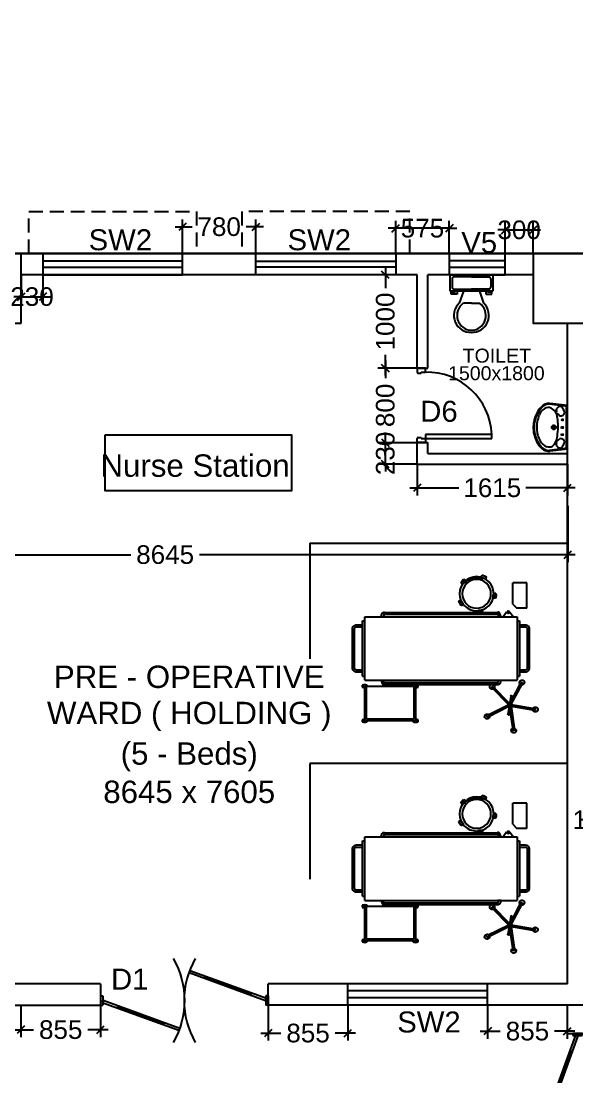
# Model space of a CAD drawing. Extents: x 7897917 to 8423973, y -6487334 to -6173396.
# Drawn here: x 7947644 to 7953610, y -6386789 to -6375462 of the extents above; entities that cross this region are included whole.
import ezdxf
from ezdxf.enums import TextEntityAlignment as Align

# ---------------------------------------------------------------- set-up
doc = ezdxf.new("R2010")
doc.units = 0
doc.header["$LTSCALE"] = 600
doc.header["$MEASUREMENT"] = 0
doc.header["$PDMODE"] = 35
doc.linetypes.add('DASHED', pattern=[0.75, 0.5, -0.25])
doc.layers.get('0').update_dxf_attribs({"linetype": 'CONTINUOUS'})
doc.layers.get('Defpoints').update_dxf_attribs({"linetype": 'CONTINUOUS'})
for name, color, linetype in [('Beds', 33, 'CONTINUOUS'), ('chajja', 7, 'CONTINUOUS'), ('Counter', 7, 'CONTINUOUS'), ('DIM-TEXT', 8, 'CONTINUOUS'), ('DOOR', 32, 'CONTINUOUS'), ('FURN', 32, 'CONTINUOUS'), ('furniture', 33, 'CONTINUOUS'), ('joinery', 7, 'CONTINUOUS'), ('LA-column', 3, 'CONTINUOUS'), ('LOADING', 140, 'CONTINUOUS'), ('P-Wall', 8, 'CONTINUOUS'), ('Room Dim', 1, 'CONTINUOUS'), ('TEXT', 6, 'CONTINUOUS'), ('Toi-Euip', 8, 'CONTINUOUS'), ('toi-fix', 46, 'CONTINUOUS'), ('Walls', 7, 'CONTINUOUS'), ('WIN', 151, 'CONTINUOUS'), ('Window', 4, 'CONTINUOUS'), ('Working Dim', 5, 'CONTINUOUS')]:
    doc.layers.add(name, color=color, linetype=linetype)
doc.styles.add('ari', font='arial.ttf')
doc.styles.add('ARIAL', font='arial.ttf')
doc.styles.add('RT', font='romant.shx')
doc.linetypes.add('ZIGZAG', pattern='A,0.0001,-0.2,[131,ltypeshp.shx,S=0.2,R=0,X=-0.2,Y=0],-0.4,[131,ltypeshp.shx,S=0.2,R=180,X=0.2,Y=0],-0.2', length=0.8001)
doc.dimstyles.new('int. dim', dxfattribs={"dimtxt": 450, "dimasz": 80, "dimexe": 80, "dimexo": 0, "dimgap": 70, "dimtad": 0, "dimdec": 0, "dimzin": 12, "dimdsep": 46, "dimtxsty": 'ari', "dimblk": 'OBLIQUE', "dimcen": 2, "dimdle": 80, "dimclrd": 256, "dimclre": 256, "dimclrt": 6, "dimadec": 0, "dimazin": 0, "dimtfac": 1, "dimtdec": 0, "dimtix": 1, "dimtmove": 2, "dimatfit": 3, "dimfxl": 1, "dimtolj": 1, "dimtzin": 0, "dimlwd": -1, "dimlwe": -1, "dimarcsym": 0})
doc.dimstyles.new('TEXT', dxfattribs={"dimscale": 0, "dimtxt": 600, "dimasz": 300, "dimexe": 300, "dimexo": 30, "dimgap": 50, "dimtad": 0, "dimdec": 0, "dimzin": 0, "dimdsep": 46, "dimtxsty": 'RT', "dimblk": 'OBLIQUE', "dimcen": 0.09, "dimdle": 300, "dimclrd": 256, "dimclre": 256, "dimclrt": 170, "dimadec": 0, "dimazin": 0, "dimtfac": 1, "dimtdec": 0, "dimtofl": 0, "dimtmove": 2, "dimatfit": 3, "dimfxl": 1, "dimfrac": 2, "dimtolj": 1, "dimtzin": 0, "dimlwd": -1, "dimlwe": -1, "dimarcsym": 0})

# ---------------------------------------------------------------- blocks, each defined once
blk = doc.blocks.new('Z$W@#5624')
at = {"layer": 'DOOR'}
for p, q in [((19, 470), (840, 769)), ((28, 446), (849, 745)), ((188, 518), (680, 697)), ((676, 709), (685, 685)), ((0, 400), (0, 499)), ((0, 499), (25, 499)), ((19, 470), (28, 446)), ((25, 400), (25, 499)), ((183, 529), (192, 506)), ((1770, 453), (949, 154)), ((1779, 429), (1770, 453)), ((1798, 499), (1773, 499)), ((1773, 400), (1773, 499)), ((1798, 400), (1798, 499)), ((0, 400), (25, 400)), ((1779, 429), (957, 130)), ((1610, 381), (1117, 202)), ((1614, 369), (1606, 393)), ((1798, 400), (1773, 400)), ((1113, 214), (1122, 190))]:
    blk.add_line(p, q, dxfattribs=at)
at = {"layer": 'DOOR', "color": 145}
for centre, start_param, end_param in [((0, 449), 2.617994, 3.665191), ((1798, 449), -0.523599, 0.523599)]:
    blk.add_ellipse(centre, major_axis=(-899, 0), ratio=1, start_param=start_param, end_param=end_param, dxfattribs=at)
blk = doc.blocks.new('A$C627C057E')
at = {"layer": 'Window', "linetype": 'Continuous'}
for p, q in [((750, 230), (-750, 230)), ((-750, 230), (-750, 0)), ((750, 230), (750, 0)), ((750, 153), (-750, 153)), ((750, 77), (-750, 77)), ((750, 0), (-750, 0))]:
    blk.add_line(p, q, dxfattribs=at)
blk = doc.blocks.new('HF12177-P')
for p, q in [((-0.02, -0.007), (-0.189, 0.225)), ((0, 0), (-0.172, 0.237)), ((0, 0), (0.172, 0.237)), ((0.02, -0.007), (0.189, 0.225)), ((-0.063, -0.027), (-0.295, -0.102)), ((-0.01, -0.031), (-0.289, -0.121)), ((-0.12, -0.015), (-0.12, -0.019)), ((-0.112, -0.007), (0.112, -0.007)), ((-0.112, -0.027), (0.112, -0.027)), ((-0.1, -0.007), (-0.1, -0.027)), ((-0.01, -0.031), (-0.01, -0.324)), ((0.01, -0.031), (0.01, -0.324)), ((0.01, -0.031), (0.289, -0.121)), ((0.063, -0.027), (0.295, -0.102)), ((0.1, -0.007), (0.1, -0.027)), ((0.12, -0.015), (0.12, -0.019))]:
    blk.add_line(p, q)
for centre, radius, start, end in [((-0.185, 0.238), 0.03, 325.4712, 286.5288), ((0.185, 0.238), 0.03, 253.4712, 214.5288), ((-0.182, 0.23), 0.008, 126.3733, 216), ((0, -0.017), 0.315, 125.6267, 126.3733), ((-0.179, 0.233), 0.008, 36, 125.6267), ((0.179, 0.233), 0.008, 54.3733, 144), ((0, -0.017), 0.315, 53.6267, 54.3733), ((0.182, 0.23), 0.008, 324, 53.6267), ((-0.3, -0.114), 0.03, 37.4712, 358.5288), ((-0.293, -0.11), 0.008, 108, 197.6267), ((0, -0.017), 0.315, 197.6267, 198.3733), ((-0.291, -0.114), 0.008, 198.3733, 288), ((-0.112, -0.015), 0.008, 90, 180), ((-0.112, -0.019), 0.008, 180, 270), ((0.112, -0.015), 0.008, 0, 90), ((0.112, -0.019), 0.008, 270, 0), ((0.3, -0.114), 0.03, 181.4712, 142.5288), ((0.291, -0.114), 0.008, 252, 341.6267), ((0.293, -0.11), 0.008, 342.3733, 72), ((0, -0.017), 0.315, 341.6267, 342.3733), ((0, -0.332), 0.03, 109.4712, 70.5288), ((-0.002, -0.324), 0.008, 180, 269.6267), ((0, -0.017), 0.315, 269.6267, 270.3733), ((0.002, -0.324), 0.008, 270.3733, 0)]:
    blk.add_arc(centre, radius, start, end)
blk = doc.blocks.new('HF10037A-P')
for p, q in [((-0.03, 0.413), (-0.03, 0.388)), ((0.03, 0.413), (-0.03, 0.413)), ((0.03, 0.413), (0.03, 0.388)), ((-0.216, 0.279), (-0.23, 0.221)), ((-0.216, 0.279), (-0.192, 0.273)), ((-0.192, 0.273), (-0.206, 0.215)), ((0.03, 0.388), (-0.03, 0.388)), ((0.191, 0.27), (0.215, 0.277)), ((0.191, 0.27), (0.209, 0.212)), ((0.215, 0.277), (0.233, 0.22)), ((-0.23, 0.221), (-0.206, 0.215)), ((0.191, 0.237), (0.2, 0.24)), ((0.209, 0.212), (0.233, 0.22)), ((-0.164, 0.006), (-0.149, 0.026)), ((-0.164, 0.006), (-0.116, -0.03)), ((-0.149, 0.026), (-0.101, -0.01)), ((0.096, -0.011), (0.146, 0.023)), ((0.111, 0.011), (0.116, 0.003)), ((0.111, -0.031), (0.16, 0.003)), ((0.16, 0.003), (0.146, 0.023)), ((-0.116, -0.03), (-0.101, -0.01)), ((0.111, -0.031), (0.096, -0.011))]:
    blk.add_line(p, q)
for radius in [0.21, 0.177]:
    blk.add_circle((0, 0.177), radius)
for centre, radius, start, end in [((0, 0.325), 0.0925, 71.0754, 108.9246), ((-0.138, 0.229), 0.0925, 147.3419, 185.1912), ((-0.284, 0.265), 0.0925, 327.3419, 5.1912), ((0, 0.475), 0.0925, 251.0754, 288.9246), ((0.284, 0.268), 0.0925, 178.8412, 216.6904), ((0.141, 0.222), 0.0925, 358.8412, 36.6904), ((0, 0.177), 0.2, 303.6037, 17.3657), ((-0.087, 0.058), 0.0925, 214.1875, 252.0368), ((-0.177, -0.062), 0.0925, 34.1875, 72.0368), ((0.171, -0.066), 0.0925, 105.5121, 143.3614), ((0.086, 0.058), 0.0925, 285.5121, 323.3614)]:
    blk.add_arc(centre, radius, start, end)
blk = doc.blocks.new('ME17678-P')
at = {"layer": 'furniture', "color": 21}
for p, q in [((-0.05, 0.175), (0.26, 0.175)), ((-0.05, 0.175), (-0.05, 0.05)), ((0.26, 0.175), (0.26, 0)), ((0, 0), (-0.05, 0.05)), ((0, 0), (0.26, 0))]:
    blk.add_line(p, q, dxfattribs=at)
blk = doc.blocks.new('A$C6969112B')
at = {"layer": 'furniture', "color": 8}
for p, q in [((428, 1689), (478, 1729)), ((478, 1766), (1160, 1766)), ((478, 131), (478, 1766)), ((521, 1793), (1116, 1793)), ((521, 1766), (521, 1793)), ((1116, 1766), (1116, 1793)), ((1160, 131), (1160, 1766)), ((428, 1654), (478, 1615)), ((476, 1595), (476, 1561)), ((1162, 1595), (1162, 1561)), ((432, 1559), (432, 1557)), ((434, 343), (434, 1557)), ((451, 343), (451, 1557)), ((453, 1559), (453, 1557)), ((1185, 1559), (1185, 1557)), ((1186, 343), (1186, 1557)), ((1204, 343), (1204, 1557)), ((1205, 1559), (1205, 1557)), ((1234, 703), (1212, 703)), ((1212, 703), (1212, 650)), ((1234, 703), (1234, 676)), ((1605, 703), (1583, 703)), ((1583, 703), (1583, 676)), ((1605, 703), (1605, 650)), ((1223, 650), (1212, 650)), ((1223, 131), (1223, 676)), ((1223, 676), (1594, 676)), ((1223, 659), (1577, 659)), ((1577, 659), (1577, 148)), ((1594, 676), (1594, 131)), ((1605, 650), (1594, 650)), ((432, 340), (432, 343)), ((453, 340), (453, 343)), ((1185, 340), (1185, 343)), ((1205, 340), (1205, 343)), ((476, 304), (476, 339)), ((1162, 304), (1162, 339)), ((1160, 131), (478, 131)), ((521, 105), (521, 131)), ((1116, 105), (1116, 131)), ((1223, 157), (1212, 157)), ((1212, 157), (1212, 105)), ((1577, 148), (1223, 148)), ((1594, 131), (1223, 131)), ((1234, 131), (1234, 105)), ((1583, 131), (1583, 105)), ((1605, 157), (1594, 157)), ((1605, 157), (1605, 105)), ((1116, 105), (521, 105)), ((1234, 105), (1212, 105)), ((1605, 105), (1583, 105))]:
    blk.add_line(p, q, dxfattribs=at)
for points in [[(565, 1793), (565, 1854, -0.414214), (608, 1897), (1029, 1897, -0.414214), (1073, 1854), (1073, 1793)], [(587, 1793), (587, 1854, -0.414214), (608, 1875), (1029, 1875, -0.414214), (1051, 1854), (1051, 1793)], [(476, 1593), (451, 1585, 0.318781), (430, 1563), (430, 1559), (455, 1559), (455, 1563), (476, 1563)], [(1162, 1593), (1186, 1585, -0.318781), (1208, 1563), (1208, 1559), (1182, 1559), (1182, 1563), (1162, 1563)], [(476, 307), (451, 314, -0.318781), (430, 336), (430, 340), (455, 340), (455, 336), (476, 336)], [(1162, 307), (1186, 314, 0.318781), (1208, 336), (1208, 340), (1182, 340), (1182, 336), (1162, 336)], [(1073, 105), (1073, 44, -0.414214), (1029, 0), (608, 0, -0.414214), (565, 44), (565, 105)], [(1051, 105), (1051, 44, -0.414214), (1029, 22), (608, 22, -0.414214), (587, 44), (587, 105)]]:
    blk.add_lwpolyline(points, format="xyb", dxfattribs=at)
for points in [[(476, 1595), (478, 1595)], [(1162, 1595), (1160, 1595)], [(432, 1557), (453, 1557)], [(476, 1561), (478, 1561)], [(1162, 1561), (1160, 1561)], [(1205, 1557), (1185, 1557)], [(432, 343), (453, 343)], [(1205, 343), (1185, 343)], [(476, 339), (478, 339)], [(476, 304), (478, 304)], [(1162, 339), (1160, 339)], [(1162, 304), (1160, 304)]]:
    blk.add_lwpolyline(points, dxfattribs=at)
blk.add_circle((435, 1672), 9.27, dxfattribs=at)
for centre, radius, start, end in [((441, 1672), 21.4, 125.427, 234.573), ((1289, 676), 80.7, 161.0754, 198.9246), ((1158, 676), 80.7, 0, 18.9246), ((1660, 676), 80.7, 161.0754, 180), ((1529, 676), 80.7, 341.0754, 18.9246), ((1289, 131), 80.7, 161.0754, 198.9246), ((1158, 131), 80.7, 341.0754, 0), ((1660, 131), 80.7, 180, 198.9246), ((1529, 131), 80.7, 341.0754, 18.9246)]:
    blk.add_arc(centre, radius, start, end, dxfattribs=at)
at = {"layer": 'LOADING', "color": 8, "yscale": 872.7299101983663, "zscale": 872.7299101979671}
for name, p, xscale, rotation in [('HF12177-P', (1425, 1676), -872.7299101979006, 170.2976301882088), ('HF10037A-P', (215, 1178), -872.7299102004868, 353.6512974186875)]:
    blk.add_blockref(name, p, dxfattribs=dict(at, xscale=xscale, rotation=rotation))
at = {"layer": 'LOADING', "color": 8, "xscale": -872.7299101983663, "yscale": 872.7299101983663, "zscale": 872.7299101979671}
blk.add_blockref('ME17678-P', (343, 1719), dxfattribs=at)
blk = doc.blocks.new('1000')
at = {"layer": 'DOOR'}
for p, q in [((0, -100), (0, 0)), ((0, 0), (50, 0)), ((50, -100), (0, -100)), ((50, 0), (50, -2)), ((63, -49), (50, -49)), ((50, -49), (50, -100)), ((50, -100), (50, -901)), ((100, -100), (50, -100)), ((63, -13), (61, -13)), ((63, -13), (63, -49)), ((100, -901), (100, -100)), ((837, -13), (837, -49)), ((837, -13), (839, -13)), ((837, -49), (850, -49)), ((850, 0), (850, -2)), ((900, 0), (850, 0)), ((850, -49), (850, -100)), ((850, -100), (900, -100)), ((900, -100), (900, 0)), ((50, -901), (100, -901))]:
    blk.add_line(p, q, dxfattribs=at)
for centre, major_axis, start_param, end_param in [((50, -13), (-7.95, 7.95), 3.926991, 5.497787), ((850, -13), (7.95, 7.95), 0.785398, 2.356194)]:
    blk.add_ellipse(centre, major_axis=major_axis, ratio=1, start_param=start_param, end_param=end_param, dxfattribs=at)
at = {"layer": 'DOOR', "color": 145}
blk.add_ellipse((64, -115), major_axis=(-520, 590), ratio=1, start_param=2.464943, end_param=4.009476, dxfattribs=at)
blk = doc.blocks.new('_Oblique')
at = {"color": 0, "linetype": 'ByBlock', "lineweight": -2}
blk.add_line((-0.5, -0.5), (0.5, 0.5), dxfattribs=at)
blk = doc.blocks.new('*D257')
at = {"layer": 'Defpoints', "color": 0, "transparency": 16777216}
for p in [(7944867, -6380664), (7953512, -6380664, 13), (7953512, -6381187)]:
    blk.add_point(p, dxfattribs=at)
at = {"layer": 'Working Dim', "transparency": 16777216}
for p, q in [((7944867, -6380664), (7944867, -6381267)), ((7953512, -6380664), (7953512, -6381267)), ((7944787, -6381187), (7948820, -6381187)), ((7953592, -6381187), (7949559, -6381187))]:
    blk.add_line(p, q, dxfattribs=at)
at = {"layer": 'Working Dim', "transparency": 16777216, "xscale": 80, "yscale": 80, "zscale": 80, "rotation": 180}
blk.add_blockref('_Oblique', (7944867, -6381187), dxfattribs=at)
at = {"layer": 'Working Dim', "transparency": 16777216, "xscale": 80, "yscale": 80, "zscale": 80}
blk.add_blockref('_Oblique', (7953512, -6381187), dxfattribs=at)
at = {"layer": 'Working Dim', "color": 6, "transparency": 16777216, "insert": (7949190, -6381187), "char_height": 200, "attachment_point": 5, "style": 'ari'}
blk.add_mtext('\\A1;8645', dxfattribs=at)
blk = doc.blocks.new('*D460')
at = {"layer": 'Defpoints', "color": 0, "transparency": 16777216}
for p in [(7947642, -6386020, 5), (7948497, -6386020, 5), (7948497, -6386283)]:
    blk.add_point(p, dxfattribs=at)
at = {"layer": 'Working Dim', "transparency": 16777216}
for p, q in [((7947642, -6386020), (7947642, -6386363)), ((7948497, -6386020), (7948497, -6386363)), ((7947562, -6386283), (7947777, -6386283)), ((7948577, -6386283), (7948361, -6386283))]:
    blk.add_line(p, q, dxfattribs=at)
at = {"layer": 'Working Dim', "transparency": 16777216, "xscale": 80, "yscale": 80, "zscale": 80, "rotation": 180}
blk.add_blockref('_Oblique', (7947642, -6386283), dxfattribs=at)
at = {"layer": 'Working Dim', "transparency": 16777216, "xscale": 80, "yscale": 80, "zscale": 80}
blk.add_blockref('_Oblique', (7948497, -6386283), dxfattribs=at)
at = {"layer": 'Working Dim', "color": 6, "transparency": 16777216, "insert": (7948069, -6386283), "char_height": 200, "attachment_point": 5, "style": 'ari'}
blk.add_mtext('\\A1;855', dxfattribs=at)
blk = doc.blocks.new('*D461')
at = {"layer": 'Defpoints', "color": 0, "transparency": 16777216}
for p in [(7950297, -6386020, 2), (7951152, -6386020, 5), (7951152, -6386320)]:
    blk.add_point(p, dxfattribs=at)
at = {"layer": 'Working Dim', "transparency": 16777216}
for p, q in [((7950297, -6386020), (7950297, -6386400)), ((7951152, -6386020), (7951152, -6386400)), ((7950217, -6386320), (7950432, -6386320)), ((7951232, -6386320), (7951016, -6386320))]:
    blk.add_line(p, q, dxfattribs=at)
at = {"layer": 'Working Dim', "transparency": 16777216, "xscale": 80, "yscale": 80, "zscale": 80, "rotation": 180}
blk.add_blockref('_Oblique', (7950297, -6386320), dxfattribs=at)
at = {"layer": 'Working Dim', "transparency": 16777216, "xscale": 80, "yscale": 80, "zscale": 80}
blk.add_blockref('_Oblique', (7951152, -6386320), dxfattribs=at)
at = {"layer": 'Working Dim', "color": 6, "transparency": 16777216, "insert": (7950724, -6386320), "char_height": 200, "attachment_point": 5, "style": 'ari'}
blk.add_mtext('\\A1;855', dxfattribs=at)
blk = doc.blocks.new('*D462')
at = {"layer": 'Defpoints', "color": 0, "transparency": 16777216}
for p in [(7952652, -6386020, 5), (7953507, -6386020, 13), (7953507, -6386299)]:
    blk.add_point(p, dxfattribs=at)
at = {"layer": 'Working Dim', "transparency": 16777216}
for p, q in [((7952652, -6386020), (7952652, -6386379)), ((7953507, -6386020), (7953507, -6386379)), ((7952572, -6386299), (7952788, -6386299)), ((7953587, -6386299), (7953371, -6386299))]:
    blk.add_line(p, q, dxfattribs=at)
at = {"layer": 'Working Dim', "transparency": 16777216, "xscale": 80, "yscale": 80, "zscale": 80, "rotation": 180}
blk.add_blockref('_Oblique', (7952652, -6386299), dxfattribs=at)
at = {"layer": 'Working Dim', "transparency": 16777216, "xscale": 80, "yscale": 80, "zscale": 80}
blk.add_blockref('_Oblique', (7953507, -6386299), dxfattribs=at)
at = {"layer": 'Working Dim', "color": 6, "transparency": 16777216, "insert": (7953079, -6386299), "char_height": 200, "attachment_point": 5, "style": 'ari'}
blk.add_mtext('\\A1;855', dxfattribs=at)
blk = doc.blocks.new('*D930')
at = {"layer": 'Defpoints', "color": 0, "transparency": 16777216}
for p in [(7953740, -6383820), (7953855, -6383820), (7953855, -6384031)]:
    blk.add_point(p, dxfattribs=at)
at = {"layer": 'Working Dim', "transparency": 16777216}
for p, q in [((7953740, -6383820), (7953740, -6384111)), ((7953855, -6383820), (7953855, -6384111)), ((7953740, -6384031), (7953660, -6384031)), ((7953740, -6384031), (7953855, -6384031)), ((7953855, -6384031), (7953935, -6384031))]:
    blk.add_line(p, q, dxfattribs=at)
at = {"layer": 'Working Dim', "transparency": 16777216, "xscale": 80, "yscale": 80, "zscale": 80}
blk.add_blockref('_Oblique', (7953740, -6384031), dxfattribs=at)
at = {"layer": 'Working Dim', "transparency": 16777216, "xscale": 80, "yscale": 80, "zscale": 80, "rotation": 180}
blk.add_blockref('_Oblique', (7953855, -6384031), dxfattribs=at)
at = {"layer": 'Working Dim', "color": 6, "transparency": 16777216, "insert": (7953797, -6384031), "char_height": 200, "attachment_point": 5, "style": 'ari'}
blk.add_mtext('\\A1;115', dxfattribs=at)
blk = doc.blocks.new('A$C5FEC0201')
at = {"layer": 'Toi-Euip'}
for p, q in [((0, 473), (185, 494)), ((0, 465), (191, 487)), ((0, 473), (0, 21)), ((10, 458), (10, 40)), ((54, 310), (54, 337)), ((72, 323), (39, 323)), ((72, 248), (39, 248)), ((54, 236), (54, 262)), ((173, 246), (112, 246)), ((143, 277), (143, 216)), ((67, 169), (39, 169)), ((54, 156), (54, 183)), ((0, 29), (191, 7)), ((0, 21), (185, 0))]:
    blk.add_line(p, q, dxfattribs=at)
for centre, radius in [((54, 323), 6.43), ((54, 248), 6.43), ((143, 246), 21.6), ((143, 246), 15.5), ((143, 246), 10.9), ((54, 169), 6.43)]:
    blk.add_circle(centre, radius, dxfattribs=at)
for centre, radius, start, end in [((-15, 454), 24.7, 11.1451, 53.7785), ((155, 371), 126, 140.5982, 160.4136), ((76, 442), 20.7, 62.4908, 153.191), ((68, 406), 56.9, 34.9669, 71.6496), ((203, 375), 80.1, 113.693, 156.3813), ((191, 356), 94.7, 75.5854, 102.6546), ((195, 411), 83.2, 73.2392, 96.9959), ((198, 409), 78.1, 56.7911, 95.1402), ((173, 329), 126, 27.7975, 70.6946), ((197, 387), 106, 42.34, 78.5521), ((182, 367), 123, 31.8415, 61.2146), ((66, 263), 287, 13.6801, 43.1199), ((66, 397), 34, 151.9192, 201.3561), ((75, 413), 49.2, 215.0585, 257.193), ((73, 396), 31.9, 253.9654, 299.9209), ((114, 361), 26.8, 118.2715, 163.614), ((898, 213), 801, 171.2228, 177.52), ((107, 378), 8.55, 353.1526, 127.3039), ((273, 323), 167, 149.5902, 175.9719), ((120, 410), 8.6, 136.0403, 216.1074), ((101, 427), 17.9, 320.4642, 39.5358), ((121, 409), 8.72, 204.5104, 300.3287), ((73, 260), 247, 0.5187, 31.0564), ((135, 301), 200, 16.9894, 40.6854), ((45, 247), 303, 336.1951, 21.8497), ((83, 251), 274, 347.1391, 16.8516), ((830, 250), 732, 180.2431, 185.5482), ((23, 243), 298, 335.4107, 3.8454), ((75, 79), 49.2, 102.807, 144.9415), ((73, 96), 31.9, 60.0791, 106.0346), ((114, 132), 26.8, 196.386, 241.7285), ((397, 201), 296, 184.2321, 193.8267), ((107, 113), 7.39, 228.2984, 348.6803), ((218, 146), 110, 188.0202, 245.0221), ((164, 170), 140, 301.8603, 338.3132), ((67, 229), 275, 316.2173, 337.6674), ((60, 236), 294, 316.3845, 351.023), ((-16, 41), 25.7, 308.7487, 358.5796), ((66, 95), 34, 158.6439, 208.0808), ((155, 121), 126, 199.5864, 219.4018), ((76, 50), 20.7, 206.809, 297.5092), ((68, 86), 56.9, 288.3504, 325.0331), ((120, 82), 8.6, 143.8926, 223.9597), ((121, 84), 7.73, 75.1523, 157.9307), ((101, 65), 17.9, 320.4642, 39.5358), ((200, 112), 70.9, 246.7779, 302.4081), ((198, 99), 99.5, 262.3942, 318.6169), ((196, 102), 94.4, 267.2238, 318.0895)]:
    blk.add_arc(centre, radius, start, end, dxfattribs=at)
blk = doc.blocks.new('A$C70ED7303')
at = {"layer": 'toi-fix', "color": 8}
for p, q in [((0, 0), (229, 0)), ((229, 0), (229, -174)), ((-229, 0), (0, 0)), ((-229, -174), (-229, 0)), ((-207, -44), (-207, -131)), ((0, -22), (-185, -22)), ((0, -22), (185, -22)), ((207, -44), (207, -131)), ((229, -174), (-229, -174)), ((-218, -207), (-218, -185)), ((-218, -185), (-174, -185)), ((-153, -207), (-218, -207)), ((-185, -153), (0, -153)), ((-174, -185), (-174, -174)), ((-153, -174), (-153, -207)), ((-87, -174), (-131, -305)), ((185, -153), (0, -153)), ((87, -174), (131, -305)), ((153, -174), (153, -207)), ((153, -207), (218, -207)), ((174, -185), (174, -174)), ((218, -185), (174, -185)), ((218, -207), (218, -185)), ((0, -305), (-87, -305)), ((0, -305), (87, -305))]:
    blk.add_line(p, q, dxfattribs=at)
for centre, major_axis, start_param, end_param in [((-188, -41), (13.6, -13.6), 2.214297, 4.068888), ((188, -41), (13.6, -13.6), 0.643501, 2.498091), ((-188, -134), (-13.6, -13.6), 5.35589, 7.21048), ((188, -134), (-13.6, -13.6), 0.643501, 2.498091), ((-7, -436), (-128, -128), 4.686239, 7.105146), ((5, -435), (-113, -113), 4.541602, 7.039318), ((7, -436), (56, -172), -0.351019, 2.067888), ((-5, -435), (-113, -113), 0.814663, 3.31238)]:
    blk.add_ellipse(centre, major_axis=major_axis, ratio=1, start_param=start_param, end_param=end_param, dxfattribs=at)
blk = doc.blocks.new('*D935')
at = {"layer": 'Defpoints', "color": 0, "transparency": 16777216}
for p in [(7951554, -6379985), (7951895, -6379985), (7951895, -6380215)]:
    blk.add_point(p, dxfattribs=at)
at = {"layer": 'Working Dim', "transparency": 16777216}
for p, q in [((7951554, -6379985), (7951554, -6379905)), ((7951895, -6379985), (7951474, -6379985)), ((7951554, -6380215), (7951554, -6379985)), ((7951895, -6380215), (7951474, -6380215)), ((7951554, -6380215), (7951554, -6380295))]:
    blk.add_line(p, q, dxfattribs=at)
at = {"layer": 'Working Dim', "transparency": 16777216, "xscale": 80, "yscale": 80, "zscale": 80}
for p, rotation in [((7951554, -6379985), 270), ((7951554, -6380215), 90)]:
    blk.add_blockref('_Oblique', p, dxfattribs=dict(at, rotation=rotation))
at = {"layer": 'Working Dim', "color": 6, "transparency": 16777216, "insert": (7951554, -6380100), "char_height": 200, "attachment_point": 5, "rotation": 90, "style": 'ari'}
blk.add_mtext('\\A1;230', dxfattribs=at)
blk = doc.blocks.new('*D936')
at = {"layer": 'Defpoints', "color": 0, "transparency": 16777216}
for p in [(7951554, -6379185), (7951895, -6379185), (7951895, -6379985)]:
    blk.add_point(p, dxfattribs=at)
at = {"layer": 'Working Dim', "transparency": 16777216}
for p, q in [((7951554, -6379105), (7951554, -6379294)), ((7951895, -6379185), (7951474, -6379185)), ((7951554, -6380065), (7951554, -6379875)), ((7951895, -6379985), (7951474, -6379985))]:
    blk.add_line(p, q, dxfattribs=at)
at = {"layer": 'Working Dim', "transparency": 16777216, "xscale": 80, "yscale": 80, "zscale": 80}
for p, rotation in [((7951554, -6379185), 90), ((7951554, -6379985), 270)]:
    blk.add_blockref('_Oblique', p, dxfattribs=dict(at, rotation=rotation))
at = {"layer": 'Working Dim', "color": 6, "transparency": 16777216, "insert": (7951554, -6379585), "char_height": 200, "attachment_point": 5, "rotation": 90, "style": 'ari'}
blk.add_mtext('\\A1;800', dxfattribs=at)
blk = doc.blocks.new('*D937')
at = {"layer": 'Defpoints', "color": 0, "transparency": 16777216}
for p in [(7951554, -6378185), (7951895, -6378185), (7951895, -6379185)]:
    blk.add_point(p, dxfattribs=at)
at = {"layer": 'Working Dim', "transparency": 16777216}
for p, q in [((7951554, -6378105), (7951554, -6378326)), ((7951895, -6378185), (7951474, -6378185)), ((7951554, -6379265), (7951554, -6379043)), ((7951895, -6379185), (7951474, -6379185))]:
    blk.add_line(p, q, dxfattribs=at)
at = {"layer": 'Working Dim', "transparency": 16777216, "xscale": 80, "yscale": 80, "zscale": 80}
for p, rotation in [((7951554, -6378185), 90), ((7951554, -6379185), 270)]:
    blk.add_blockref('_Oblique', p, dxfattribs=dict(at, rotation=rotation))
at = {"layer": 'Working Dim', "color": 6, "transparency": 16777216, "insert": (7951554, -6378685), "char_height": 200, "attachment_point": 5, "rotation": 90, "style": 'ari'}
blk.add_mtext('\\A1;1000', dxfattribs=at)
blk = doc.blocks.new('*D938')
at = {"layer": 'Defpoints', "color": 0, "transparency": 16777216}
for p in [(7951895, -6380215), (7953510, -6380215), (7951895, -6380470)]:
    blk.add_point(p, dxfattribs=at)
at = {"layer": 'Working Dim', "transparency": 16777216}
for p, q in [((7951895, -6380215), (7951895, -6380550)), ((7953510, -6380215), (7953510, -6380550)), ((7951815, -6380470), (7952342, -6380470)), ((7953590, -6380470), (7953062, -6380470))]:
    blk.add_line(p, q, dxfattribs=at)
at = {"layer": 'Working Dim', "transparency": 16777216, "xscale": 80, "yscale": 80, "zscale": 80, "rotation": 180}
blk.add_blockref('_Oblique', (7951895, -6380470), dxfattribs=at)
at = {"layer": 'Working Dim', "transparency": 16777216, "xscale": 80, "yscale": 80, "zscale": 80}
blk.add_blockref('_Oblique', (7953510, -6380470), dxfattribs=at)
at = {"layer": 'Working Dim', "color": 6, "transparency": 16777216, "insert": (7952702, -6380470), "char_height": 200, "attachment_point": 5, "style": 'ari'}
blk.add_mtext('\\A1;1615', dxfattribs=at)
blk = doc.blocks.new('*D1330')
at = {"layer": 'Defpoints', "color": 0, "transparency": 16777216}
for p in [(7953140, -6377703), (7952840, -6377955), (7953140, -6377955, 0)]:
    blk.add_point(p, dxfattribs=at)
at = {"layer": 'Working Dim', "transparency": 16777216}
for p, q in [((7952840, -6377703), (7952760, -6377703)), ((7952840, -6377955), (7952840, -6377623)), ((7952840, -6377703), (7953140, -6377703)), ((7953140, -6377955), (7953140, -6377623)), ((7953140, -6377703), (7953220, -6377703))]:
    blk.add_line(p, q, dxfattribs=at)
at = {"layer": 'Working Dim', "transparency": 16777216, "xscale": 80, "yscale": 80, "zscale": 80}
blk.add_blockref('_Oblique', (7952840, -6377703), dxfattribs=at)
at = {"layer": 'Working Dim', "transparency": 16777216, "xscale": 80, "yscale": 80, "zscale": 80, "rotation": 180}
blk.add_blockref('_Oblique', (7953140, -6377703), dxfattribs=at)
at = {"layer": 'Working Dim', "color": 6, "transparency": 16777216, "insert": (7952990, -6377703), "char_height": 200, "attachment_point": 5, "style": 'ari'}
blk.add_mtext('\\A1;300', dxfattribs=at)
blk = doc.blocks.new('*D1458')
at = {"layer": 'Defpoints', "color": 0, "linetype": 'Continuous', "transparency": 16777216}
for p in [(7959834, -6373075, 1), (7918774, -6373178, -5), (7918774, -6374380)]:
    blk.add_point(p, dxfattribs=at)
at = {"layer": 'DIM-TEXT', "transparency": 16777216}
for p, q in [((7959834, -6373075), (7959834, -6374680)), ((7918774, -6373178), (7918774, -6374680)), ((7918474, -6374380), (7926707, -6374380)), ((7960134, -6374380), (7951901, -6374380))]:
    blk.add_line(p, q, dxfattribs=at)
at = {"layer": 'DIM-TEXT', "linetype": 'Continuous', "transparency": 16777216, "xscale": 300, "yscale": 300, "zscale": 300, "rotation": 180}
blk.add_blockref('_Oblique', (7918774, -6374380), dxfattribs=at)
at = {"layer": 'DIM-TEXT', "linetype": 'Continuous', "transparency": 16777216, "xscale": 300, "yscale": 300, "zscale": 300}
blk.add_blockref('_Oblique', (7959834, -6374380), dxfattribs=at)
at = {"layer": 'DIM-TEXT', "color": 170, "linetype": 'Continuous', "transparency": 16777216, "insert": (7939304, -6374380), "char_height": 750, "attachment_point": 5, "style": 'ari'}
blk.add_mtext('\\A1;{\\H1.067x;POST OPARATIVE (Surgery) - WARD  ( 20 Beds )}', dxfattribs=at)
blk = doc.blocks.new('*D2404')
at = {"layer": 'Defpoints', "color": 0, "transparency": 16777216}
for p in [(7947646, -6378185), (7947876, -6378185), (7947876, -6378419)]:
    blk.add_point(p, dxfattribs=at)
at = {"layer": 'Working Dim', "transparency": 16777216}
for p, q in [((7947646, -6378185), (7947646, -6378499)), ((7947876, -6378185), (7947876, -6378499)), ((7947646, -6378419), (7947566, -6378419)), ((7947646, -6378419), (7947876, -6378419)), ((7947876, -6378419), (7947956, -6378419))]:
    blk.add_line(p, q, dxfattribs=at)
at = {"layer": 'Working Dim', "transparency": 16777216, "xscale": 80, "yscale": 80, "zscale": 80}
blk.add_blockref('_Oblique', (7947646, -6378419), dxfattribs=at)
at = {"layer": 'Working Dim', "transparency": 16777216, "xscale": 80, "yscale": 80, "zscale": 80, "rotation": 180}
blk.add_blockref('_Oblique', (7947876, -6378419), dxfattribs=at)
at = {"layer": 'Working Dim', "color": 6, "transparency": 16777216, "insert": (7947761, -6378419), "char_height": 200, "attachment_point": 5, "style": 'ari'}
blk.add_mtext('\\A1;230', dxfattribs=at)
blk = doc.blocks.new('*D2405')
at = {"layer": 'Defpoints', "color": 0, "transparency": 16777216}
for p in [(7951665, -6377685), (7951665, -6377955), (7952240, -6377955, 3)]:
    blk.add_point(p, dxfattribs=at)
at = {"layer": 'Working Dim', "transparency": 16777216}
for p, q in [((7951665, -6377685), (7951585, -6377685)), ((7951665, -6377955), (7951665, -6377605)), ((7952240, -6377685), (7951665, -6377685)), ((7952240, -6377955), (7952240, -6377605)), ((7952240, -6377685), (7952320, -6377685))]:
    blk.add_line(p, q, dxfattribs=at)
at = {"layer": 'Working Dim', "transparency": 16777216, "xscale": 80, "yscale": 80, "zscale": 80}
blk.add_blockref('_Oblique', (7951665, -6377685), dxfattribs=at)
at = {"layer": 'Working Dim', "transparency": 16777216, "xscale": 80, "yscale": 80, "zscale": 80, "rotation": 180}
blk.add_blockref('_Oblique', (7952240, -6377685), dxfattribs=at)
at = {"layer": 'Working Dim', "color": 6, "transparency": 16777216, "insert": (7951952, -6377685), "char_height": 200, "attachment_point": 5, "style": 'ari'}
blk.add_mtext('\\A1;575', dxfattribs=at)
blk = doc.blocks.new('*D2406')
at = {"layer": 'Defpoints', "color": 0, "transparency": 16777216}
for p in [(7950165, -6377669), (7949376, -6377955), (7950165, -6377955)]:
    blk.add_point(p, dxfattribs=at)
at = {"layer": 'Working Dim', "transparency": 16777216}
for p, q in [((7949376, -6377955), (7949376, -6377589)), ((7950165, -6377955), (7950165, -6377589)), ((7949296, -6377669), (7949481, -6377669)), ((7950245, -6377669), (7950060, -6377669))]:
    blk.add_line(p, q, dxfattribs=at)
at = {"layer": 'Working Dim', "transparency": 16777216, "xscale": 80, "yscale": 80, "zscale": 80, "rotation": 180}
blk.add_blockref('_Oblique', (7949376, -6377669), dxfattribs=at)
at = {"layer": 'Working Dim', "transparency": 16777216, "xscale": 80, "yscale": 80, "zscale": 80}
blk.add_blockref('_Oblique', (7950165, -6377669), dxfattribs=at)
at = {"layer": 'Working Dim', "color": 6, "transparency": 16777216, "insert": (7949770, -6377669), "char_height": 200, "attachment_point": 5, "style": 'ari'}
blk.add_mtext('\\A1;780', dxfattribs=at)

msp = doc.modelspace()

# ---------------------------------------------------------------- linework, layer by layer
msp.add_lwpolyline([(7918923.907, -6377494.51), (7925914.042, -6377494.51), (7925914.042, -6377954.538), (7959603.956, -6377954.569)])
at = {"layer": 'Beds', "linetype": 'ZIGZAG', "ltscale": 0.6}
for p, q in [((7950741.715, -6381063.074), (7950741.715, -6382305.574)), ((7953509.952, -6381064.915), (7950741.715, -6381064.915)), ((7950741.715, -6383425.211), (7950741.715, -6384667.711)), ((7953509.952, -6383427.051), (7950741.715, -6383427.051))]:
    msp.add_line(p, q, dxfattribs=at)
at = {"layer": 'chajja', "color": 7, "linetype": 'DASHED', "ltscale": 0.5}
for points in [[(7947726.046, -6377954.569), (7947726.046, -6377504.569), (7949526.046, -6377504.569), (7949526.046, -6377954.569)], [(7951814.952, -6377954.569), (7951814.952, -6377504.569), (7950014.952, -6377504.569), (7950014.952, -6377954.569)]]:
    msp.add_lwpolyline(points, dxfattribs=at)
at = {"layer": 'Counter', "linetype": 'Continuous', "elevation": 10.814}
msp.add_lwpolyline([(7948547.237, -6379902.425), (7950547.237, -6379902.425), (7950547.237, -6380502.425), (7948547.237, -6380502.425)], close=True, dxfattribs=at)
at = {"layer": 'FURN', "linetype": 'Continuous'}
msp.add_lwpolyline([(7948547.237, -6379902.425), (7950547.237, -6379902.425), (7950547.237, -6380502.425), (7948547.237, -6380502.425)], close=True, dxfattribs=at)
at = {"layer": 'LA-column', "color": 2, "elevation": 2.39}
for points in [[(7947646.046, -6378704.5), (7947646.046, -6377954.5), (7947046.046, -6377954.5), (7947046.046, -6378704.5)], [(7953740.046, -6378704.497), (7953740.046, -6377954.497), (7953140.046, -6377954.497), (7953140.046, -6378704.497)]]:
    msp.add_lwpolyline(points, close=True, dxfattribs=at)
at = {"layer": 'Walls'}
for p, q in [((7953140.046, -6377954.538), (7947646.046, -6377954.538)), ((7951894.952, -6378184.538), (7947646.046, -6378184.538)), ((7953140.046, -6378184.538), (7952009.952, -6378184.538))]:
    msp.add_line(p, q, dxfattribs=at)
at = {"layer": 'Walls', "linetype": 'Continuous'}
for p, q in [((7951894.952, -6379184.509), (7951894.952, -6378184.538)), ((7952009.952, -6379184.509), (7952009.952, -6378184.538)), ((7953509.952, -6380799.415), (7953509.952, -6378703.593)), ((7951894.952, -6380214.509), (7951894.952, -6379984.509)), ((7952009.952, -6380099.509), (7952009.952, -6379984.509)), ((7952009.952, -6380099.509), (7953509.952, -6380099.509)), ((7951894.952, -6380214.509), (7953509.952, -6380214.509)), ((7953509.952, -6385789.72), (7953509.952, -6380618.756)), ((7948496.719, -6385789.516), (7944866.299, -6385789.516)), ((7948496.719, -6385789.516), (7948496.719, -6386019.596)), ((7953509.952, -6385789.516), (7950296.719, -6385789.516)), ((7950296.719, -6386019.516), (7950296.719, -6385789.516)), ((7942981.709, -6386019.596), (7948496.719, -6386019.596)), ((7953739.952, -6386019.516), (7950296.719, -6386019.516)), ((7953509.952, -6386321.861), (7953509.952, -6386019.516)), ((7953509.952, -6386321.861), (7953739.952, -6386321.861))]:
    msp.add_line(p, q, dxfattribs=at)
for points in [[(7951894.952, -6379184.509), (7952009.952, -6379184.509)], [(7951894.952, -6379984.509), (7952009.952, -6379984.509)]]:
    msp.add_lwpolyline(points, dxfattribs=at)
at = {"layer": 'WIN', "linetype": 'Continuous'}
for points in [[(7949376.046, -6377954.569), (7947876.046, -6377954.569), (7947876.046, -6378184.569), (7949376.046, -6378184.569)], [(7949376.046, -6378037.352), (7947876.046, -6378037.352), (7947876.046, -6378101.786), (7949376.046, -6378101.786)], [(7950164.952, -6377954.569), (7951664.952, -6377954.569), (7951664.952, -6378184.569), (7950164.952, -6378184.569)], [(7950164.952, -6378037.352), (7951664.952, -6378037.352), (7951664.952, -6378101.786), (7950164.952, -6378101.786)]]:
    msp.add_lwpolyline(points, close=True, dxfattribs=at)
at = {"layer": 'WIN', "linetype": 'Continuous', "elevation": 2.848}
for points in [[(7952839.96, -6377954.569), (7952239.96, -6377954.569), (7952239.96, -6378184.569), (7952839.96, -6378184.569)], [(7952839.96, -6378035.91), (7952239.96, -6378035.91), (7952239.96, -6378103.228), (7952839.96, -6378103.228)]]:
    msp.add_lwpolyline(points, close=True, dxfattribs=at)

# ---------------------------------------------------------------- block references
at = {"layer": 'DOOR', "linetype": 'Continuous'}
for name, p, xscale, yscale, zscale, rotation in [('1000', (7951894.952, -6379984.509), 0.888874698430323, 0.888874698430323, 0.888874698430323, 90.0000130869581), ('Z$W@#5624', (7948496.719, -6385519.516), -1.001247152686119, 1.001247152686119, 1.001247152686119, 180), ('Z$W@#5624', (7953165.611, -6388120.861), -1.001247152686119, 1.001247152686119, 1.001247152686119, 270)]:
    msp.add_blockref(name, p, dxfattribs=dict(at, xscale=xscale, yscale=yscale, zscale=zscale, rotation=rotation))
at = {"layer": 'P-Wall', "rotation": 270}
for p in [(7951201.795, -6381373.648), (7951201.795, -6383735.784)]:
    msp.add_blockref('A$C6969112B', p, dxfattribs=at)
at = {"layer": 'Toi-Euip', "xscale": 1.032431937754154, "yscale": 1.032431937754154, "zscale": 1.032431937754154, "rotation": 180}
msp.add_blockref('A$C5FEC0201', (7953509.952, -6379565.421), dxfattribs=at)
at = {"layer": 'toi-fix', "linetype": 'Continuous'}
msp.add_blockref('A$C70ED7303', (7952477.925, -6378184.569), dxfattribs=at)
at = {"layer": 'WIN', "linetype": 'Continuous', "xscale": -1, "rotation": 180}
msp.add_blockref('A$C627C057E', (7951901.836, -6385789.516), dxfattribs=at)

# ---------------------------------------------------------------- texts
at = {"layer": 'joinery', "style": 'ari'}
for s, p in [('SW2', (7948709.276, -6377920.581)), ('SW2', (7950844.461, -6377920.581)), ('V5', (7952561.413, -6377950.718, 2.848))]:
    msp.add_text(s, height=225, dxfattribs=at).set_placement(p, align=Align.CENTER)
for s, p in [('D6', (7951928.327, -6379760.611, 3.735)), ('D1', (7948609.521, -6385852.87, -18.634)), ('SW2', (7951681.273, -6386312.39, -20.682))]:
    msp.add_text(s, height=225, dxfattribs=at).set_placement(p)
at = {"layer": 'Room Dim', "style": 'ARIAL'}
for s, height, p in [('1500x1800', 150, (7952745.704, -6379314.666)), ('8645 x 7605', 240, (7949448.6, -6383850.767))]:
    msp.add_text(s, height=height, dxfattribs=at).set_placement(p, align=Align.CENTER)
at = {"layer": 'TEXT', "color": 7, "style": 'ari'}
msp.add_text('TOILET', height=150, rotation=359.9999846, dxfattribs=at).set_placement((7952750.562, -6379126.176), align=Align.CENTER)
at = {"layer": 'TEXT', "color": 7, "style": 'ARIAL'}
for s, p in [('Nurse Station', (7949511.207, -6380350.96)), ('PRE - OPERATIVE', (7949448.6, -6382616.542)), ('WARD ( HOLDING )', (7949448.6, -6383004.745)), ('(5 - Beds)', (7949448.6, -6383439.745))]:
    msp.add_text(s, height=240, dxfattribs=at).set_placement(p, align=Align.CENTER)

# ---------------------------------------------------------------- dimensions: what is measured, and where the dimension line sits
at = {"layer": 'DIM-TEXT', "linetype": 'Continuous'}
dim = msp.add_linear_dim(base=(7918773.907, -6374379.849, 5.479), p1=(7959834.048, -6373075.455, 6.51), p2=(7918773.907, -6373178.323), text='{\\H1.067x;POST OPARATIVE (Surgery) - WARD  ( 20 Beds )}', dimstyle='TEXT', override={"dimscale": 1, "dimtxt": 750, "dimexo": 0, "dimtxsty": 'ari'}, dxfattribs=at)
dim.commit()
dim.dimension.update_dxf_attribs({"geometry": '*D1458', "text_midpoint": (7939303.977, -6374379.849, 5.479)})
at = {"layer": 'Working Dim'}
dim = msp.add_linear_dim(base=(7950164.952, -6377668.667), p1=(7949376.046, -6377954.569), p2=(7950164.952, -6377954.569), text='780', dimstyle='int. dim', override={"dimtxt": 200, "dimarcsym": 1}, dxfattribs=at)
dim.commit()
dim.dimension.update_dxf_attribs({"geometry": '*D2406', "text_midpoint": (7949770.499, -6377668.667)})
for base, p1, p2, override, picture, middle in [((7951664.952, -6377685.088), (7952239.96, -6377954.569, 2.848), (7951664.952, -6377954.569), {"dimtxt": 200, "dimarcsym": 1}, '*D2405', (7951952.456, -6377685.088)), ((7947876.046, -6378419.466), (7947646.046, -6378184.538), (7947876.046, -6378184.569), {"dimtxt": 200, "dimarcsym": 1}, '*D2404', (7947761.046, -6378419.466)), ((7951894.952, -6380470.314), (7953509.952, -6380214.509), (7951894.952, -6380214.509), {"dimtxt": 200, "dimarcsym": 1}, '*D938', (7952702.452, -6380470.314)), ((7953511.952, -6381187.161), (7944867.298, -6380664.276), (7953511.952, -6380664.276, 13.302), {"dimtxt": 200}, '*D257', (7949189.625, -6381187.161)), ((7953854.505, -6384030.623), (7953739.952, -6383819.614), (7953854.505, -6383819.614), {"dimtxt": 200, "dimarcsym": 1}, '*D930', (7953797.229, -6384030.623)), ((7948496.719, -6386283.221), (7947641.603, -6386019.516, 4.788), (7948496.719, -6386019.516, 4.788), {"dimtxt": 200}, '*D460', (7948069.161, -6386283.221)), ((7951151.836, -6386319.978), (7950296.719, -6386019.516, 2.092), (7951151.836, -6386019.516, 4.788), {"dimtxt": 200}, '*D461', (7950724.278, -6386319.978)), ((7953506.952, -6386298.551), (7952651.836, -6386019.516, 4.788), (7953506.952, -6386019.516, 13.302), {"dimtxt": 200}, '*D462', (7953079.394, -6386298.551))]:
    dim = msp.add_linear_dim(base=base, p1=p1, p2=p2, dimstyle='int. dim', override=override, dxfattribs=at)
    dim.commit()
    dim.dimension.update_dxf_attribs({"geometry": picture, "text_midpoint": middle})
at = {"layer": 'Working Dim', "color": 6}
dim = msp.add_linear_dim(base=(7953140.046, -6377703.017, 2.848), p1=(7952839.96, -6377954.569, 2.848), p2=(7953140.046, -6377954.569, 2.39), angle=180, dimstyle='int. dim', override={"dimtxt": 200, "dimarcsym": 1}, dxfattribs=at)
dim.commit()
dim.dimension.update_dxf_attribs({"geometry": '*D1330', "text_midpoint": (7952990.003, -6377703.017, 2.848)})
at = {"layer": 'Working Dim'}
for base, p1, p2, picture, middle in [((7951553.557, -6378184.538), (7951894.952, -6379184.509), (7951894.952, -6378184.538), '*D937', (7951553.557, -6378684.524)), ((7951553.557, -6379184.509), (7951894.957, -6379984.509), (7951894.952, -6379184.509), '*D936', (7951553.557, -6379584.509)), ((7951553.557, -6379984.509), (7951894.952, -6380214.509), (7951894.957, -6379984.509), '*D935', (7951553.557, -6380099.509))]:
    dim = msp.add_linear_dim(base=base, p1=p1, p2=p2, angle=270, dimstyle='int. dim', override={"dimtxt": 200, "dimarcsym": 1}, dxfattribs=at)
    dim.commit()
    dim.dimension.update_dxf_attribs({"geometry": picture, "text_midpoint": middle})

doc.saveas('drawing.dxf')
